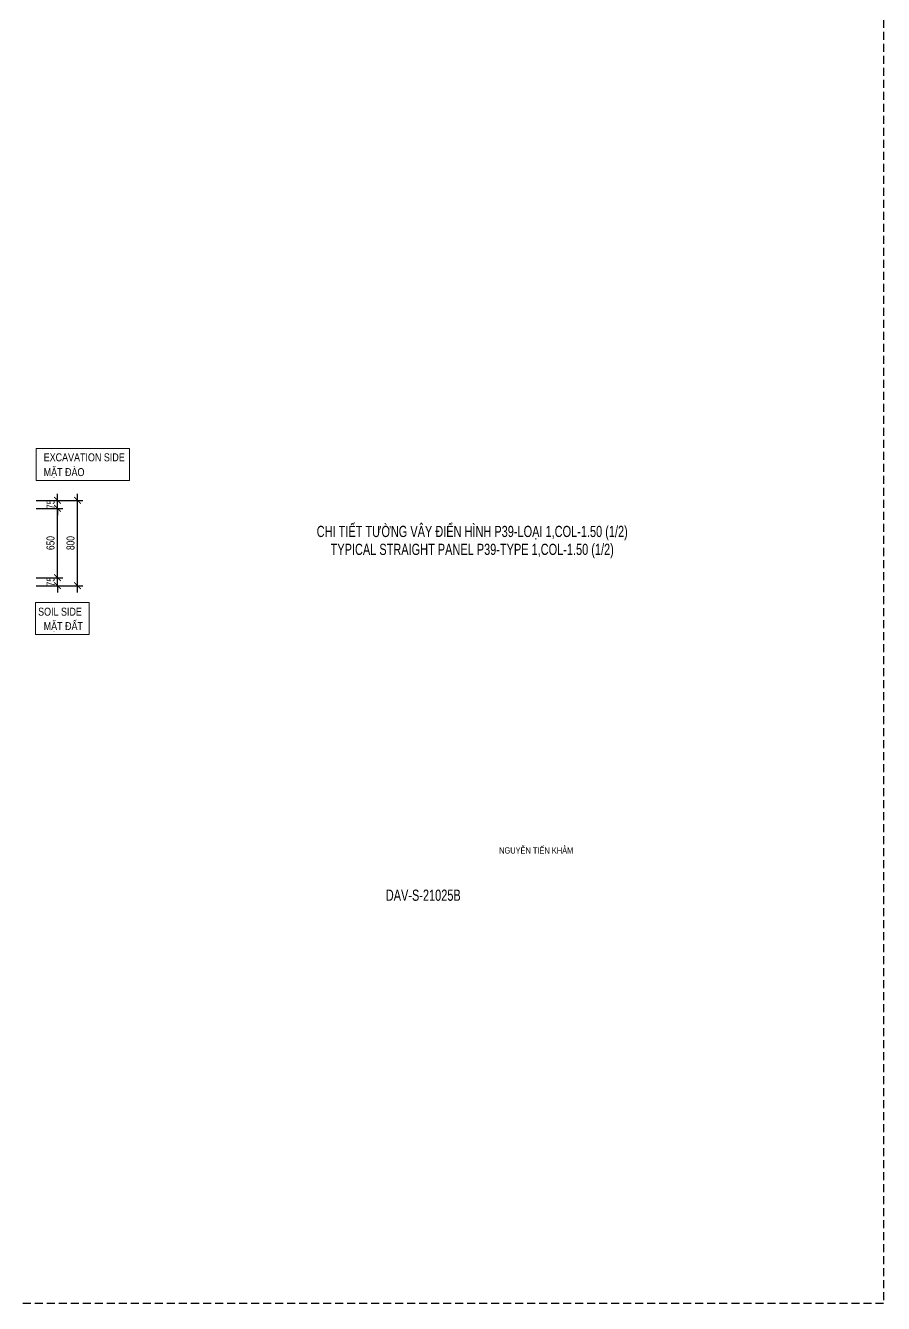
# Model space of a CAD drawing. Header units: millimetres. Extents: x 2611025 to 4139346, y -89870 to 101087.
# Drawn here: x 3875947 to 3908097, y -78018 to -30106 of the extents above; entities that cross this region are included whole.
import ezdxf
from ezdxf.enums import TextEntityAlignment as Align

# ---------------------------------------------------------------- set-up
doc = ezdxf.new("R2010")
doc.units = ezdxf.units.MM
doc.header["$LTSCALE"] = 1200
doc.header["$PDMODE"] = 35
doc.linetypes.add('HIDDEN', pattern=[0.375, 0.25, -0.125])
doc.layers.add('CDC -TEXT KHUNG', color=7, linetype='Continuous')
doc.layers.add('CDC_06.TEXT', color=2, linetype='Continuous')
for name, color, linetype, lineweight in [('K-THUOC', 1, 'Continuous', 18), ('TCHI', 4, 'HIDDEN', 30), ('TEXTEN', 3, 'Continuous', 13), ('TEXTVN', 2, 'Continuous', 20)]:
    doc.layers.add(name, color=color, linetype=linetype, lineweight=lineweight)
doc.styles.add('BIGTEXT', font='arial.ttf', dxfattribs={"width": 0.8})
doc.styles.add('DB_Arial', font='arial.ttf', dxfattribs={"width": 0.8})
doc.styles.add('KT CDC', font='arial.ttf', dxfattribs={"width": 0.85, "height": 200})
doc.styles.add('SMTEXT', font='arial.ttf', dxfattribs={"width": 0.75})
doc.dimstyles.new('BSV25', dxfattribs={"dimtxt": 300, "dimasz": 250, "dimexe": 200, "dimexo": 0, "dimgap": 108, "dimtad": 1, "dimdec": 0, "dimlfac": 0.25, "dimdsep": 46, "dimtxsty": 'SMTEXT', "dimblk": 'ARCHTICK', "dimcen": 100, "dimdle": 250, "dimclrd": 256, "dimclre": 256, "dimclrt": 2, "dimadec": 0, "dimazin": 0, "dimtfac": 1, "dimtdec": 0, "dimtix": 1, "dimtmove": 2, "dimatfit": 3, "dimfxl": 800, "dimfxlon": 1, "dimtolj": 1, "dimtzin": 0, "dimarcsym": 0})

# ---------------------------------------------------------------- blocks, each defined once
blk = doc.blocks.new('_ArchTick')
at = {"color": 0, "linetype": 'ByBlock', "const_width": 0.15}
blk.add_lwpolyline([(-0.5, -0.5), (0.5, 0.5)], dxfattribs=at)
blk = doc.blocks.new('*D1242')
at = {"layer": 'Defpoints', "color": 0, "transparency": 16777216}
for p in [(3876394, -47908), (3877894, -47908), (3876394, -51108)]:
    blk.add_point(p, dxfattribs=at)
at = {"layer": 'K-THUOC', "lineweight": -2, "transparency": 16777216}
for p, q in [((3877094, -47908), (3878094, -47908)), ((3877894, -51358), (3877894, -47658)), ((3877094, -51108), (3878094, -51108))]:
    blk.add_line(p, q, dxfattribs=at)
at = {"layer": 'K-THUOC', "lineweight": -2, "transparency": 16777216, "xscale": 250, "yscale": 250, "zscale": 250}
for p, rotation in [((3877894, -47908), 90), ((3877894, -51108), 270)]:
    blk.add_blockref('_ArchTick', p, dxfattribs=dict(at, rotation=rotation))
at = {"layer": 'K-THUOC', "color": 2, "transparency": 16777216, "insert": (3877633, -49508), "char_height": 300, "attachment_point": 5, "rotation": 90, "style": 'SMTEXT'}
blk.add_mtext('\\A1;800', dxfattribs=at)
blk = doc.blocks.new('*D1243')
at = {"layer": 'Defpoints', "color": 0, "transparency": 16777216}
for p in [(3876036, -51108), (3876394, -50808), (3877144, -50808)]:
    blk.add_point(p, dxfattribs=at)
at = {"layer": 'K-THUOC', "lineweight": -2, "transparency": 16777216}
for p, q in [((3877144, -50808), (3877144, -50558)), ((3876344, -51108), (3877344, -51108)), ((3876394, -50808), (3877344, -50808)), ((3877144, -51108), (3877144, -50808)), ((3877144, -51108), (3877144, -51358))]:
    blk.add_line(p, q, dxfattribs=at)
at = {"layer": 'K-THUOC', "lineweight": -2, "transparency": 16777216, "xscale": 250, "yscale": 250, "zscale": 250}
for p, rotation in [((3877144, -50808), 270), ((3877144, -51108), 90)]:
    blk.add_blockref('_ArchTick', p, dxfattribs=dict(at, rotation=rotation))
at = {"layer": 'K-THUOC', "color": 2, "transparency": 16777216, "insert": (3876884, -50958), "char_height": 300, "attachment_point": 5, "rotation": 90, "style": 'SMTEXT'}
blk.add_mtext('\\A1;75', dxfattribs=at)
blk = doc.blocks.new('*D1244')
at = {"layer": 'Defpoints', "color": 0, "transparency": 16777216}
for p in [(3876036, -48208), (3877144, -48208), (3876036, -50808)]:
    blk.add_point(p, dxfattribs=at)
at = {"layer": 'K-THUOC', "lineweight": -2, "transparency": 16777216}
for p, q in [((3876344, -48208), (3877344, -48208)), ((3877144, -51058), (3877144, -47958)), ((3876344, -50808), (3877344, -50808))]:
    blk.add_line(p, q, dxfattribs=at)
at = {"layer": 'K-THUOC', "lineweight": -2, "transparency": 16777216, "xscale": 250, "yscale": 250, "zscale": 250}
for p, rotation in [((3877144, -48208), 90), ((3877144, -50808), 270)]:
    blk.add_blockref('_ArchTick', p, dxfattribs=dict(at, rotation=rotation))
at = {"layer": 'K-THUOC', "color": 2, "transparency": 16777216, "insert": (3876883, -49508), "char_height": 300, "attachment_point": 5, "rotation": 90, "style": 'SMTEXT'}
blk.add_mtext('\\A1;650', dxfattribs=at)
blk = doc.blocks.new('*D1245')
at = {"layer": 'Defpoints', "color": 0, "transparency": 16777216}
for p in [(3876036, -47908), (3877144, -47908), (3876036, -48208)]:
    blk.add_point(p, dxfattribs=at)
at = {"layer": 'K-THUOC', "lineweight": -2, "transparency": 16777216}
for p, q in [((3876344, -47908), (3877344, -47908)), ((3877144, -47908), (3877144, -47658)), ((3877144, -48208), (3877144, -47908)), ((3876344, -48208), (3877344, -48208)), ((3877144, -48208), (3877144, -48458))]:
    blk.add_line(p, q, dxfattribs=at)
at = {"layer": 'K-THUOC', "lineweight": -2, "transparency": 16777216, "xscale": 250, "yscale": 250, "zscale": 250}
for p, rotation in [((3877144, -47908), 270), ((3877144, -48208), 90)]:
    blk.add_blockref('_ArchTick', p, dxfattribs=dict(at, rotation=rotation))
at = {"layer": 'K-THUOC', "color": 2, "transparency": 16777216, "insert": (3876884, -48058), "char_height": 300, "attachment_point": 5, "rotation": 90, "style": 'SMTEXT'}
blk.add_mtext('\\A1;75', dxfattribs=at)

msp = doc.modelspace()

# ---------------------------------------------------------------- linework, layer by layer
at = {"layer": 'TCHI'}
msp.add_lwpolyline([(3686549.8, 17806.3), (3908096.7, 17806.3), (3908096.7, -78017.7), (3686549.8, -78017.7)], close=True, dxfattribs=at)
at = {"layer": 'TEXTEN'}
for points in [[(3879845, -47165), (3879845, -45965), (3876345, -45965), (3876345, -47165)], [(3876324.7, -52941.8), (3876324.7, -51741.8), (3878324.7, -51741.8), (3878324.7, -52941.8)]]:
    msp.add_lwpolyline(points, close=True, dxfattribs=at)

# ---------------------------------------------------------------- texts
at = {"layer": 'CDC -TEXT KHUNG', "style": 'KT CDC', "width": 0.85}
msp.add_text('NGUYỄN TIẾN KHẢM', height=234, dxfattribs=at).set_placement((3893694.1, -61150.3))
at = {"layer": 'CDC_06.TEXT', "color": 4, "style": 'BIGTEXT', "width": 0.7}
for s, p in [('CHI TIẾT TƯỜNG VÂY ĐIỂN HÌNH P39-LOẠI 1,COL-1.50 (1/2)', (3892686.3, -49072.8)), ('TYPICAL STRAIGHT PANEL P39-TYPE 1,COL-1.50 (1/2)', (3892686.3, -49796.1))]:
    msp.add_text(s, height=420, dxfattribs=at).set_placement(p, align=Align.MIDDLE)
at = {"layer": 'CDC_06.TEXT', "color": 2, "linetype": 'ByBlock', "style": 'SMTEXT', "width": 0.7}
msp.add_text('DAV-S-21025B', height=420, dxfattribs=at).set_placement((3890851.6, -62711.2), align=Align.MIDDLE)
at = {"layer": 'TEXTVN', "style": 'DB_Arial', "width": 0.8}
for s, p in [('EXCAVATION SIDE', (3876627, -46444.6)), ('MẶT ĐÀO', (3876627, -46997.2)), ('MẶT ĐẤT', (3876627, -52770.1))]:
    msp.add_text(s, height=300, dxfattribs=at).set_placement(p)
msp.add_text('SOIL SIDE', height=300, dxfattribs=at).set_placement((3878057, -52231.1, 0), align=Align.RIGHT)

# ---------------------------------------------------------------- dimensions: what is measured, and where the dimension line sits
at = {"layer": 'K-THUOC'}
for base, p1, p2, picture, middle in [((3877144.3, -47908.1), (3876036.2, -48208.1), (3876036.2, -47908.1), '*D1245', (3876883.7, -48058.1)), ((3877894.3, -47908.1), (3876394.3, -51108.1), (3876394.3, -47908.1), '*D1242', (3877633.1, -49508.1)), ((3877144.3, -48208.1), (3876036.2, -50808.1), (3876036.2, -48208.1), '*D1244', (3876883.1, -49508.1)), ((3877144.3, -50808.1), (3876036.2, -51108.1), (3876394.3, -50808.1), '*D1243', (3876883.7, -50958.1))]:
    dim = msp.add_linear_dim(base=base, p1=p1, p2=p2, angle=90, dimstyle='BSV25', dxfattribs=at)
    dim.commit()
    dim.dimension.update_dxf_attribs({"geometry": picture, "text_midpoint": middle})

doc.saveas('drawing.dxf')
